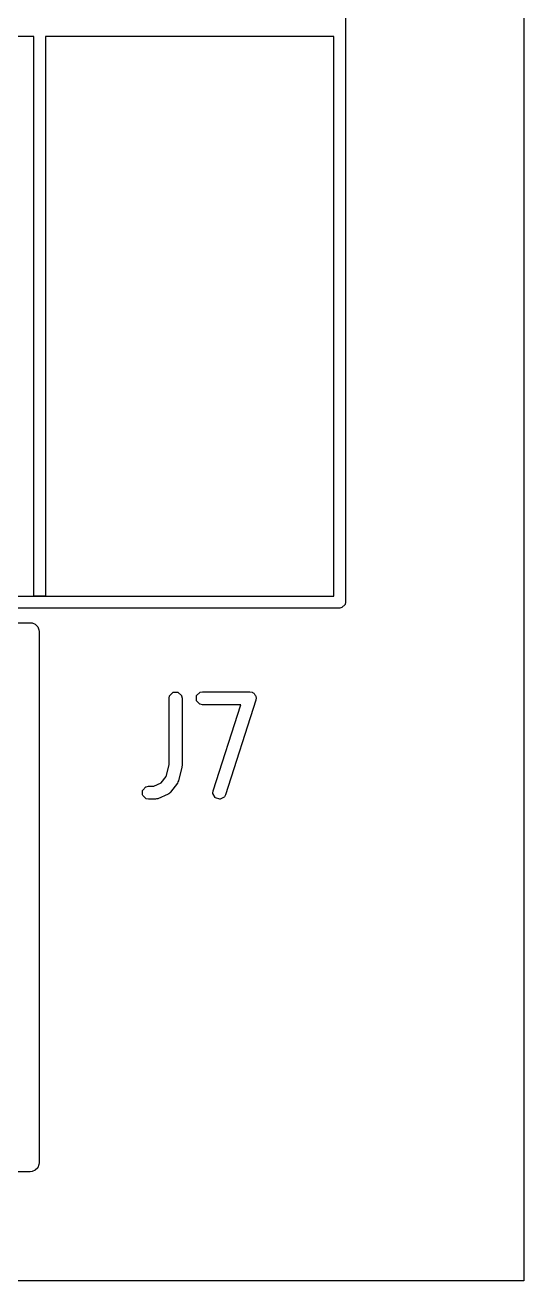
# Model space of a CAD drawing. Header units: millimetres. Extents: x 0 to 98, y 0 to 67.8.
# Drawn here: x 93.78 to 98, y 0 to 10.64 of the extents above; entities that cross this region are included whole.
import ezdxf

# ---------------------------------------------------------------- set-up
doc = ezdxf.new("R2010")
doc.units = ezdxf.units.MM
doc.layers.add('Edge.Cuts', color=254, linetype='CONTINUOUS', true_color=0xd0d2cd)

msp = doc.modelspace()

# ---------------------------------------------------------------- linework, layer by layer
at = {"layer": 'Edge.Cuts', "linetype": 'CONTINUOUS'}
for p, q in [((98, 67.8), (98, 0)), ((96.49, 16.25), (96.49, 5.75)), ((93.85, 10.54), (88.87, 10.54)), ((93.85, 5.8), (93.85, 10.54)), ((96.39, 10.54), (93.95, 10.54)), ((93.95, 10.54), (93.95, 5.8)), ((96.39, 5.8), (96.39, 10.54)), ((92.376, 5.8), (93.85, 5.8)), ((93.85, 5.8), (93.95, 5.8)), ((93.95, 5.8), (93.85, 5.8)), ((93.95, 5.8), (96.39, 5.8)), ((96.49, 5.75), (96.486194, 5.730866)), ((96.44, 5.7), (92.376, 5.7)), ((96.459134, 5.703806), (96.44, 5.7)), ((96.486194, 5.730866), (96.459134, 5.703806)), ((73.5, 5.575), (93.82, 5.575)), ((93.82, 5.575), (93.834632, 5.573559)), ((93.834632, 5.573559), (93.861668, 5.56236)), ((93.861668, 5.56236), (93.88236, 5.541668)), ((93.88236, 5.541668), (93.893559, 5.514632)), ((93.893559, 5.514632), (93.895, 5.5)), ((93.895, 5.5), (93.895, 1)), ((94.994999, 4.935105), (94.995095, 4.93608)), ((94.994999, 4.370449), (94.994999, 4.935105)), ((94.995095, 4.93608), (94.998901, 4.955214)), ((94.998901, 4.955214), (95.000269, 4.957775)), ((95.000269, 4.957775), (95.027329, 4.984835)), ((95.027329, 4.984835), (95.030865, 4.986299)), ((95.030865, 4.986299), (95.069133, 4.986299)), ((95.069133, 4.986299), (95.072669, 4.984835)), ((95.072669, 4.984835), (95.099729, 4.957775)), ((95.099729, 4.957775), (95.101097, 4.955214)), ((95.101097, 4.955214), (95.104903, 4.93608)), ((95.104903, 4.93608), (95.104999, 4.935105)), ((95.104999, 4.935105), (95.104999, 4.363677)), ((95.227377, 4.954239), (95.228841, 4.957775)), ((95.227377, 4.915971), (95.227377, 4.954239)), ((95.228841, 4.912435), (95.227377, 4.915971)), ((95.228841, 4.957775), (95.255901, 4.984835)), ((95.255901, 4.885375), (95.228841, 4.912435)), ((95.255901, 4.984835), (95.258462, 4.986203)), ((95.258462, 4.986203), (95.277596, 4.990009)), ((95.277596, 4.990009), (95.278571, 4.990105)), ((95.278571, 4.990105), (95.678571, 4.990105)), ((95.730932, 4.918275), (95.473789, 4.118275)), ((95.678571, 4.990105), (95.679546, 4.990009)), ((95.679546, 4.990009), (95.69868, 4.986203)), ((95.69868, 4.986203), (95.701241, 4.984835)), ((95.701241, 4.984835), (95.70602, 4.980056)), ((95.70602, 4.980056), (95.712453, 4.977988)), ((95.712453, 4.977988), (95.715371, 4.975512)), ((95.715371, 4.975512), (95.720444, 4.965632)), ((95.720444, 4.965632), (95.728301, 4.957775)), ((95.728301, 4.957775), (95.729765, 4.954239)), ((95.729765, 4.954239), (95.729765, 4.947481)), ((95.729765, 4.947481), (95.732852, 4.941469)), ((95.731139, 4.919233), (95.730932, 4.918275)), ((95.733371, 4.938613), (95.731139, 4.919233)), ((95.732852, 4.941469), (95.733371, 4.938613)), ((95.258462, 4.884007), (95.255901, 4.885375)), ((95.277596, 4.880201), (95.258462, 4.884007)), ((95.278571, 4.880105), (95.277596, 4.880201)), ((95.603122, 4.880105), (95.278571, 4.880105)), ((95.369067, 4.151935), (95.603122, 4.880105)), ((94.970762, 4.273506), (94.994999, 4.370449)), ((95.104903, 4.362701), (95.103778, 4.357054)), ((95.104999, 4.363677), (95.104903, 4.362701)), ((94.928869, 4.217648), (94.970762, 4.273506)), ((95.103357, 4.350337), (95.074786, 4.236051)), ((95.1035, 4.351308), (95.103357, 4.350337)), ((95.103778, 4.357054), (95.1035, 4.351308)), ((94.770234, 4.154239), (94.771698, 4.157775)), ((94.770234, 4.115971), (94.770234, 4.154239)), ((94.771698, 4.157775), (94.798758, 4.184835)), ((94.798758, 4.184835), (94.801319, 4.186203)), ((94.801319, 4.186203), (94.820453, 4.190009)), ((94.820453, 4.190009), (94.821428, 4.190105)), ((94.821428, 4.190105), (94.866899, 4.190105)), ((94.866899, 4.190105), (94.928869, 4.217648)), ((95.065428, 4.216391), (95.008285, 4.1402)), ((95.065939, 4.217235), (95.065428, 4.216391)), ((95.06599, 4.217344), (95.065939, 4.217235)), ((95.066123, 4.217489), (95.06599, 4.217344)), ((95.070208, 4.226137), (95.066123, 4.217489)), ((95.074372, 4.23482), (95.070207, 4.226138)), ((95.070207, 4.226138), (95.070208, 4.226137)), ((95.074401, 4.235013), (95.074372, 4.23482)), ((95.074447, 4.235108), (95.074401, 4.235013)), ((95.074786, 4.236051), (95.074447, 4.235108)), ((95.366628, 4.131597), (95.36886, 4.150977)), ((95.36886, 4.150977), (95.369067, 4.151935)), ((94.771698, 4.112435), (94.770234, 4.115971)), ((94.798758, 4.085375), (94.771698, 4.112435)), ((94.801319, 4.084007), (94.798758, 4.085375)), ((94.820453, 4.080201), (94.801319, 4.084007)), ((94.821428, 4.080105), (94.820453, 4.080201)), ((94.878571, 4.080105), (94.821428, 4.080105)), ((94.879548, 4.080201), (94.878571, 4.080105)), ((94.88008, 4.080308), (94.879548, 4.080201)), ((94.880947, 4.080244), (94.88008, 4.080308)), ((94.889784, 4.082238), (94.880947, 4.080244)), ((94.89868, 4.084007), (94.889784, 4.082238)), ((94.899444, 4.084417), (94.89868, 4.084007)), ((94.899976, 4.084536), (94.899444, 4.084417)), ((94.900909, 4.084845), (94.899976, 4.084536)), ((94.986623, 4.12294), (94.900909, 4.084845)), ((94.987476, 4.123425), (94.986623, 4.12294)), ((94.989916, 4.125148), (94.987476, 4.123425)), ((94.990465, 4.125226), (94.989916, 4.125148)), ((94.993098, 4.126454), (94.990465, 4.125226)), ((94.998013, 4.130863), (94.993098, 4.126454)), ((95.003414, 4.134673), (94.998013, 4.130863)), ((95.005199, 4.136965), (95.003414, 4.134673)), ((95.005398, 4.137485), (95.005199, 4.136965)), ((95.007622, 4.139477), (95.005398, 4.137485)), ((95.008285, 4.1402), (95.007622, 4.139477)), ((95.367147, 4.128741), (95.366628, 4.131597)), ((95.384628, 4.094698), (95.367147, 4.128741)), ((95.387546, 4.092222), (95.384628, 4.094698)), ((95.423978, 4.080512), (95.387546, 4.092222)), ((95.427792, 4.080824), (95.423978, 4.080512)), ((95.461835, 4.098305), (95.427792, 4.080824)), ((95.463921, 4.100324), (95.461835, 4.098305)), ((95.473399, 4.117376), (95.463921, 4.100324)), ((95.473789, 4.118275), (95.473399, 4.117376)), ((93.88236, 0.958332), (93.861668, 0.93764)), ((93.893559, 0.985368), (93.88236, 0.958332)), ((93.895, 1), (93.893559, 0.985368)), ((93.82, 0.925), (73.5, 0.925)), ((93.834632, 0.926441), (93.82, 0.925)), ((93.861668, 0.93764), (93.834632, 0.926441)), ((98, 0), (0, 0))]:
    msp.add_line(p, q, dxfattribs=at)

doc.saveas('drawing.dxf')
